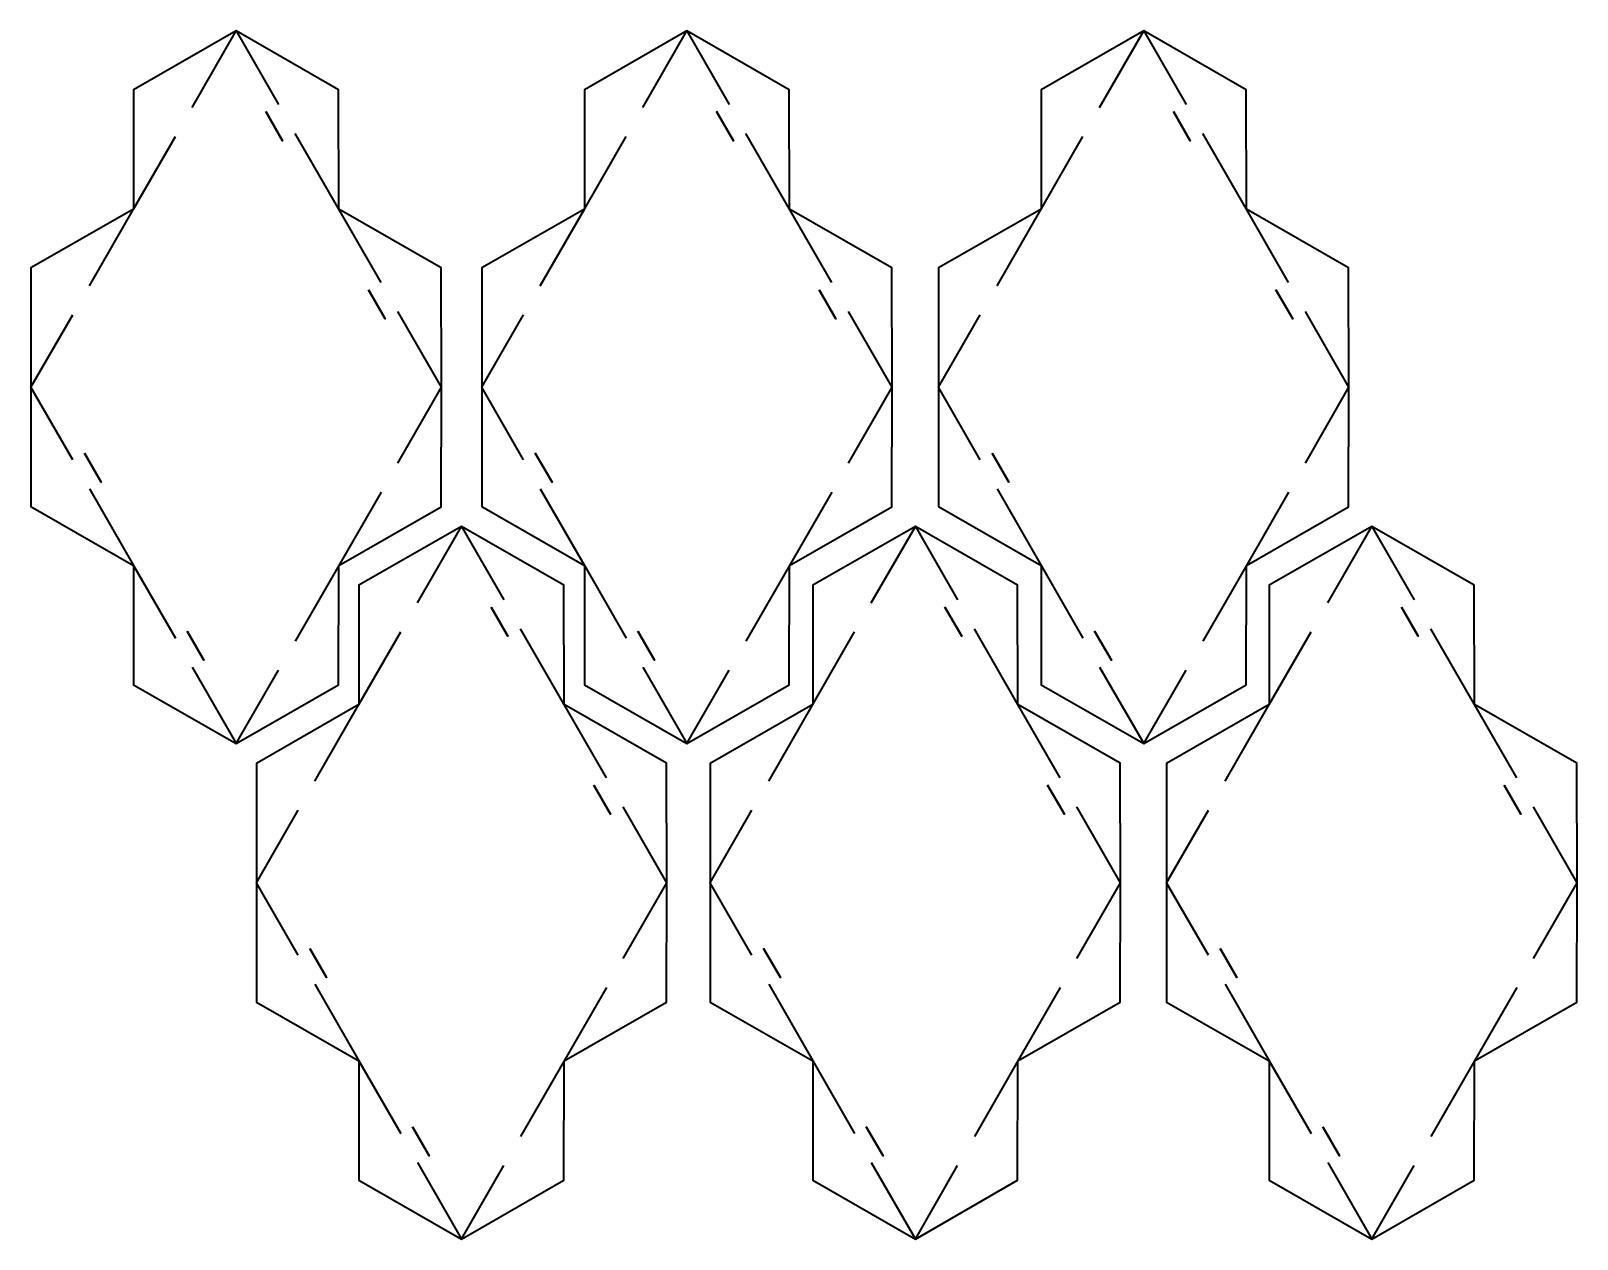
# Model space of a CAD drawing. Header units: inches. Extents: x 3 to 524, y -410 to -3.
import ezdxf

# ---------------------------------------------------------------- set-up
doc = ezdxf.new("R2010")
doc.units = ezdxf.units.IN
doc.header["$MEASUREMENT"] = 0
doc.layers.add('All', color=7, linetype='Continuous')

# ---------------------------------------------------------------- blocks, each defined once
blk = doc.blocks.new('block 2')
at = {"layer": 'All', "color": 7, "lineweight": 35, "true_color": 0xffffff}
blk.add_lwpolyline([(120.85, -87.69), (106.6, -62.94), (91.89, -37.41)], dxfattribs=at)
blk.add_open_spline([(116.59, -90.15), (116.59, -90.15), (122.24, -99.93), (122.24, -99.93), (122.24, -99.93), (116.59, -90.15), (116.59, -90.15)], degree=3, knots=[0, 0, 0, 0, 1, 1, 1, 2, 2, 2, 2], dxfattribs=at)
blk = doc.blocks.new('block 3')
at = {"layer": 'All', "color": 7, "lineweight": 35, "true_color": 0xffffff}
blk.add_lwpolyline([(22.54, -88.75), (37.4, -62.94), (51.5, -38.47)], dxfattribs=at)
blk = doc.blocks.new('block 5')
at = {"layer": 'All', "color": 7, "lineweight": 35, "true_color": 0xffffff}
for points in [[(126.49, -148.53), (141.2, -123), (126.49, -97.47)], [(120.85, -158.31), (106.6, -183.06), (91.89, -208.59)]]:
    blk.add_lwpolyline(points, dxfattribs=at)
blk = doc.blocks.new('block 6')
at = {"layer": 'All', "color": 7, "lineweight": 35, "true_color": 0xffffff}
for points in [[(16.9, -147.47), (2.8, -123), (16.9, -98.53)], [(22.54, -157.25), (37.4, -183.06), (51.5, -207.53)]]:
    blk.add_lwpolyline(points, dxfattribs=at)
for points, knots in [([(37.4, -183.06), (37.4, -183.06), (2.82, -163.21), (2.82, -163.21), (2.82, -163.21), (2.82, -123), (2.82, -123), (2.82, -123), (2.82, -82.79), (2.82, -82.79), (2.82, -82.79), (37.4, -62.94), (37.4, -62.94), (37.4, -62.94), (37.4, -22.69), (37.4, -22.69), (37.4, -22.69), (72, -2.88), (72, -2.88), (72, -2.88), (106.49, -22.69), (106.49, -22.69), (106.49, -22.69), (106.6, -62.94), (106.6, -62.94), (106.6, -62.94), (141.09, -82.75), (141.09, -82.75), (141.09, -82.75), (141.2, -123), (141.2, -123), (141.2, -123), (141.09, -163.25), (141.09, -163.25), (141.09, -163.25), (106.6, -183.06), (106.6, -183.06), (106.6, -183.06), (106.49, -223.31), (106.49, -223.31), (106.49, -223.31), (72, -243.12), (72, -243.12), (72, -243.12), (37.4, -223.31), (37.4, -223.31), (37.4, -223.31), (37.4, -183.06), (37.4, -183.06)], [0, 0, 0, 0, 1, 1, 1, 2, 2, 2, 3, 3, 3, 4, 4, 4, 5, 5, 5, 6, 6, 6, 7, 7, 7, 8, 8, 8, 9, 9, 9, 10, 10, 10, 11, 11, 11, 12, 12, 12, 13, 13, 13, 14, 14, 14, 15, 15, 15, 16, 16, 16, 16]), ([(20.85, -145.19), (20.85, -145.19), (26.49, -154.96), (26.49, -154.96), (26.49, -154.96), (20.85, -145.19), (20.85, -145.19)], [0, 0, 0, 0, 1, 1, 1, 2, 2, 2, 2])]:
    blk.add_open_spline(points, degree=3, knots=knots, dxfattribs=at)
blk = doc.blocks.new('block 4')
at = {"layer": 'All', "color": 7, "lineweight": 35, "true_color": 0xffffff}
blk.add_lwpolyline([(57.14, -217.31), (72, -243.12), (86.25, -218.37)], dxfattribs=at)
blk.add_open_spline([(55.45, -205.25), (55.45, -205.25), (61.09, -215.02), (61.09, -215.02), (61.09, -215.02), (55.45, -205.25), (55.45, -205.25)], degree=3, knots=[0, 0, 0, 0, 1, 1, 1, 2, 2, 2, 2], dxfattribs=at)
at = {"layer": 'All'}
for name in ['block 6', 'block 5']:
    blk.add_blockref(name, (0, 0), dxfattribs=at)
blk = doc.blocks.new('block 7')
at = {"layer": 'All', "color": 7, "lineweight": 35, "true_color": 0xffffff}
blk.add_lwpolyline([(272.85, -87.69), (258.6, -62.94), (243.89, -37.41)], dxfattribs=at)
blk.add_open_spline([(268.59, -90.15), (268.59, -90.15), (274.24, -99.93), (274.24, -99.93), (274.24, -99.93), (268.59, -90.15), (268.59, -90.15)], degree=3, knots=[0, 0, 0, 0, 1, 1, 1, 2, 2, 2, 2], dxfattribs=at)
blk = doc.blocks.new('block 8')
at = {"layer": 'All', "color": 7, "lineweight": 35, "true_color": 0xffffff}
blk.add_lwpolyline([(174.54, -88.75), (189.4, -62.94), (203.5, -38.47)], dxfattribs=at)
blk = doc.blocks.new('block 10')
at = {"layer": 'All', "color": 7, "lineweight": 35, "true_color": 0xffffff}
for points in [[(278.49, -148.53), (293.2, -123), (278.49, -97.47)], [(272.85, -158.31), (258.6, -183.06), (243.89, -208.59)]]:
    blk.add_lwpolyline(points, dxfattribs=at)
blk = doc.blocks.new('block 11')
at = {"layer": 'All', "color": 7, "lineweight": 35, "true_color": 0xffffff}
for points in [[(168.9, -147.47), (154.8, -123), (168.9, -98.53)], [(174.54, -157.25), (189.4, -183.06), (203.5, -207.53)]]:
    blk.add_lwpolyline(points, dxfattribs=at)
for points, knots in [([(189.4, -183.06), (189.4, -183.06), (154.82, -163.21), (154.82, -163.21), (154.82, -163.21), (154.82, -123), (154.82, -123), (154.82, -123), (154.82, -82.79), (154.82, -82.79), (154.82, -82.79), (189.4, -62.94), (189.4, -62.94), (189.4, -62.94), (189.4, -22.69), (189.4, -22.69), (189.4, -22.69), (224, -2.88), (224, -2.88), (224, -2.88), (258.49, -22.69), (258.49, -22.69), (258.49, -22.69), (258.6, -62.94), (258.6, -62.94), (258.6, -62.94), (293.09, -82.75), (293.09, -82.75), (293.09, -82.75), (293.2, -123), (293.2, -123), (293.2, -123), (293.09, -163.25), (293.09, -163.25), (293.09, -163.25), (258.6, -183.06), (258.6, -183.06), (258.6, -183.06), (258.49, -223.31), (258.49, -223.31), (258.49, -223.31), (224, -243.12), (224, -243.12), (224, -243.12), (189.4, -223.31), (189.4, -223.31), (189.4, -223.31), (189.4, -183.06), (189.4, -183.06)], [0, 0, 0, 0, 1, 1, 1, 2, 2, 2, 3, 3, 3, 4, 4, 4, 5, 5, 5, 6, 6, 6, 7, 7, 7, 8, 8, 8, 9, 9, 9, 10, 10, 10, 11, 11, 11, 12, 12, 12, 13, 13, 13, 14, 14, 14, 15, 15, 15, 16, 16, 16, 16]), ([(172.85, -145.19), (172.85, -145.19), (178.49, -154.96), (178.49, -154.96), (178.49, -154.96), (172.85, -145.19), (172.85, -145.19)], [0, 0, 0, 0, 1, 1, 1, 2, 2, 2, 2])]:
    blk.add_open_spline(points, degree=3, knots=knots, dxfattribs=at)
blk = doc.blocks.new('block 9')
at = {"layer": 'All', "color": 7, "lineweight": 35, "true_color": 0xffffff}
blk.add_lwpolyline([(209.14, -217.31), (224, -243.12), (238.25, -218.37)], dxfattribs=at)
blk.add_open_spline([(207.45, -205.25), (207.45, -205.25), (213.09, -215.02), (213.09, -215.02), (213.09, -215.02), (207.45, -205.25), (207.45, -205.25)], degree=3, knots=[0, 0, 0, 0, 1, 1, 1, 2, 2, 2, 2], dxfattribs=at)
at = {"layer": 'All'}
for name in ['block 11', 'block 10']:
    blk.add_blockref(name, (0, 0), dxfattribs=at)
blk = doc.blocks.new('block 12')
at = {"layer": 'All', "color": 7, "lineweight": 35, "true_color": 0xffffff}
blk.add_lwpolyline([(196.85, -254.69), (182.6, -229.94), (167.89, -204.41)], dxfattribs=at)
blk.add_open_spline([(192.59, -257.15), (192.59, -257.15), (198.24, -266.93), (198.24, -266.93), (198.24, -266.93), (192.59, -257.15), (192.59, -257.15)], degree=3, knots=[0, 0, 0, 0, 1, 1, 1, 2, 2, 2, 2], dxfattribs=at)
blk = doc.blocks.new('block 13')
at = {"layer": 'All', "color": 7, "lineweight": 35, "true_color": 0xffffff}
blk.add_lwpolyline([(98.54, -255.75), (113.4, -229.94), (127.5, -205.47)], dxfattribs=at)
blk = doc.blocks.new('block 15')
at = {"layer": 'All', "color": 7, "lineweight": 35, "true_color": 0xffffff}
for points in [[(202.49, -315.53), (217.2, -290), (202.49, -264.47)], [(196.85, -325.31), (182.6, -350.06), (167.89, -375.59)]]:
    blk.add_lwpolyline(points, dxfattribs=at)
blk = doc.blocks.new('block 16')
at = {"layer": 'All', "color": 7, "lineweight": 35, "true_color": 0xffffff}
for points in [[(92.9, -314.47), (78.8, -290), (92.9, -265.53)], [(98.54, -324.25), (113.4, -350.06), (127.5, -374.53)]]:
    blk.add_lwpolyline(points, dxfattribs=at)
for points, knots in [([(113.4, -350.06), (113.4, -350.06), (78.82, -330.21), (78.82, -330.21), (78.82, -330.21), (78.82, -290), (78.82, -290), (78.82, -290), (78.82, -249.79), (78.82, -249.79), (78.82, -249.79), (113.4, -229.94), (113.4, -229.94), (113.4, -229.94), (113.4, -189.69), (113.4, -189.69), (113.4, -189.69), (148, -169.88), (148, -169.88), (148, -169.88), (182.49, -189.69), (182.49, -189.69), (182.49, -189.69), (182.6, -229.94), (182.6, -229.94), (182.6, -229.94), (217.09, -249.75), (217.09, -249.75), (217.09, -249.75), (217.2, -290), (217.2, -290), (217.2, -290), (217.09, -330.25), (217.09, -330.25), (217.09, -330.25), (182.6, -350.06), (182.6, -350.06), (182.6, -350.06), (182.49, -390.31), (182.49, -390.31), (182.49, -390.31), (148, -410.12), (148, -410.12), (148, -410.12), (113.4, -390.31), (113.4, -390.31), (113.4, -390.31), (113.4, -350.06), (113.4, -350.06)], [0, 0, 0, 0, 1, 1, 1, 2, 2, 2, 3, 3, 3, 4, 4, 4, 5, 5, 5, 6, 6, 6, 7, 7, 7, 8, 8, 8, 9, 9, 9, 10, 10, 10, 11, 11, 11, 12, 12, 12, 13, 13, 13, 14, 14, 14, 15, 15, 15, 16, 16, 16, 16]), ([(96.85, -312.19), (96.85, -312.19), (102.49, -321.96), (102.49, -321.96), (102.49, -321.96), (96.85, -312.19), (96.85, -312.19)], [0, 0, 0, 0, 1, 1, 1, 2, 2, 2, 2])]:
    blk.add_open_spline(points, degree=3, knots=knots, dxfattribs=at)
blk = doc.blocks.new('block 14')
at = {"layer": 'All', "color": 7, "lineweight": 35, "true_color": 0xffffff}
blk.add_lwpolyline([(133.14, -384.31), (148, -410.12), (162.25, -385.37)], dxfattribs=at)
blk.add_open_spline([(131.45, -372.25), (131.45, -372.25), (137.09, -382.02), (137.09, -382.02), (137.09, -382.02), (131.45, -372.25), (131.45, -372.25)], degree=3, knots=[0, 0, 0, 0, 1, 1, 1, 2, 2, 2, 2], dxfattribs=at)
at = {"layer": 'All'}
for name in ['block 16', 'block 15']:
    blk.add_blockref(name, (0, 0), dxfattribs=at)
blk = doc.blocks.new('block 17')
at = {"layer": 'All', "color": 7, "lineweight": 35, "true_color": 0xffffff}
blk.add_lwpolyline([(349.85, -254.69), (335.6, -229.94), (320.89, -204.41)], dxfattribs=at)
blk.add_open_spline([(345.59, -257.15), (345.59, -257.15), (351.24, -266.93), (351.24, -266.93), (351.24, -266.93), (345.59, -257.15), (345.59, -257.15)], degree=3, knots=[0, 0, 0, 0, 1, 1, 1, 2, 2, 2, 2], dxfattribs=at)
blk = doc.blocks.new('block 18')
at = {"layer": 'All', "color": 7, "lineweight": 35, "true_color": 0xffffff}
blk.add_lwpolyline([(251.54, -255.75), (266.4, -229.94), (280.5, -205.47)], dxfattribs=at)
blk = doc.blocks.new('block 20')
at = {"layer": 'All', "color": 7, "lineweight": 35, "true_color": 0xffffff}
for points in [[(355.49, -315.53), (370.2, -290), (355.49, -264.47)], [(349.85, -325.31), (335.6, -350.06), (320.89, -375.59)]]:
    blk.add_lwpolyline(points, dxfattribs=at)
blk = doc.blocks.new('block 21')
at = {"layer": 'All', "color": 7, "lineweight": 35, "true_color": 0xffffff}
for points in [[(245.9, -314.47), (231.8, -290), (245.9, -265.53)], [(251.54, -324.25), (266.4, -350.06), (280.5, -374.53)]]:
    blk.add_lwpolyline(points, dxfattribs=at)
for points, knots in [([(266.4, -350.06), (266.4, -350.06), (231.82, -330.21), (231.82, -330.21), (231.82, -330.21), (231.82, -290), (231.82, -290), (231.82, -290), (231.82, -249.79), (231.82, -249.79), (231.82, -249.79), (266.4, -229.94), (266.4, -229.94), (266.4, -229.94), (266.4, -189.69), (266.4, -189.69), (266.4, -189.69), (301, -169.88), (301, -169.88), (301, -169.88), (335.49, -189.69), (335.49, -189.69), (335.49, -189.69), (335.6, -229.94), (335.6, -229.94), (335.6, -229.94), (370.09, -249.75), (370.09, -249.75), (370.09, -249.75), (370.2, -290), (370.2, -290), (370.2, -290), (370.09, -330.25), (370.09, -330.25), (370.09, -330.25), (335.6, -350.06), (335.6, -350.06), (335.6, -350.06), (335.49, -390.31), (335.49, -390.31), (335.49, -390.31), (301, -410.12), (301, -410.12), (301, -410.12), (266.4, -390.31), (266.4, -390.31), (266.4, -390.31), (266.4, -350.06), (266.4, -350.06)], [0, 0, 0, 0, 1, 1, 1, 2, 2, 2, 3, 3, 3, 4, 4, 4, 5, 5, 5, 6, 6, 6, 7, 7, 7, 8, 8, 8, 9, 9, 9, 10, 10, 10, 11, 11, 11, 12, 12, 12, 13, 13, 13, 14, 14, 14, 15, 15, 15, 16, 16, 16, 16]), ([(249.85, -312.19), (249.85, -312.19), (255.49, -321.96), (255.49, -321.96), (255.49, -321.96), (249.85, -312.19), (249.85, -312.19)], [0, 0, 0, 0, 1, 1, 1, 2, 2, 2, 2])]:
    blk.add_open_spline(points, degree=3, knots=knots, dxfattribs=at)
blk = doc.blocks.new('block 19')
at = {"layer": 'All', "color": 7, "lineweight": 35, "true_color": 0xffffff}
blk.add_lwpolyline([(286.14, -384.31), (301, -410.12), (315.25, -385.37)], dxfattribs=at)
blk.add_open_spline([(284.45, -372.25), (284.45, -372.25), (290.09, -382.02), (290.09, -382.02), (290.09, -382.02), (284.45, -372.25), (284.45, -372.25)], degree=3, knots=[0, 0, 0, 0, 1, 1, 1, 2, 2, 2, 2], dxfattribs=at)
at = {"layer": 'All'}
for name in ['block 21', 'block 20']:
    blk.add_blockref(name, (0, 0), dxfattribs=at)
blk = doc.blocks.new('block 22')
at = {"layer": 'All', "color": 7, "lineweight": 35, "true_color": 0xffffff}
blk.add_lwpolyline([(426.85, -87.69), (412.6, -62.94), (397.89, -37.41)], dxfattribs=at)
blk.add_open_spline([(422.59, -90.15), (422.59, -90.15), (428.24, -99.93), (428.24, -99.93), (428.24, -99.93), (422.59, -90.15), (422.59, -90.15)], degree=3, knots=[0, 0, 0, 0, 1, 1, 1, 2, 2, 2, 2], dxfattribs=at)
blk = doc.blocks.new('block 23')
at = {"layer": 'All', "color": 7, "lineweight": 35, "true_color": 0xffffff}
blk.add_lwpolyline([(328.54, -88.75), (343.4, -62.94), (357.5, -38.47)], dxfattribs=at)
blk = doc.blocks.new('block 25')
at = {"layer": 'All', "color": 7, "lineweight": 35, "true_color": 0xffffff}
for points in [[(432.49, -148.53), (447.2, -123), (432.49, -97.47)], [(426.85, -158.31), (412.6, -183.06), (397.89, -208.59)]]:
    blk.add_lwpolyline(points, dxfattribs=at)
blk = doc.blocks.new('block 26')
at = {"layer": 'All', "color": 7, "lineweight": 35, "true_color": 0xffffff}
for points in [[(322.9, -147.47), (308.8, -123), (322.9, -98.53)], [(328.54, -157.25), (343.4, -183.06), (357.5, -207.53)]]:
    blk.add_lwpolyline(points, dxfattribs=at)
for points, knots in [([(343.4, -183.06), (343.4, -183.06), (308.82, -163.21), (308.82, -163.21), (308.82, -163.21), (308.82, -123), (308.82, -123), (308.82, -123), (308.82, -82.79), (308.82, -82.79), (308.82, -82.79), (343.4, -62.94), (343.4, -62.94), (343.4, -62.94), (343.4, -22.69), (343.4, -22.69), (343.4, -22.69), (378, -2.88), (378, -2.88), (378, -2.88), (412.49, -22.69), (412.49, -22.69), (412.49, -22.69), (412.6, -62.94), (412.6, -62.94), (412.6, -62.94), (447.09, -82.75), (447.09, -82.75), (447.09, -82.75), (447.2, -123), (447.2, -123), (447.2, -123), (447.09, -163.25), (447.09, -163.25), (447.09, -163.25), (412.6, -183.06), (412.6, -183.06), (412.6, -183.06), (412.49, -223.31), (412.49, -223.31), (412.49, -223.31), (378, -243.12), (378, -243.12), (378, -243.12), (343.4, -223.31), (343.4, -223.31), (343.4, -223.31), (343.4, -183.06), (343.4, -183.06)], [0, 0, 0, 0, 1, 1, 1, 2, 2, 2, 3, 3, 3, 4, 4, 4, 5, 5, 5, 6, 6, 6, 7, 7, 7, 8, 8, 8, 9, 9, 9, 10, 10, 10, 11, 11, 11, 12, 12, 12, 13, 13, 13, 14, 14, 14, 15, 15, 15, 16, 16, 16, 16]), ([(326.85, -145.19), (326.85, -145.19), (332.49, -154.96), (332.49, -154.96), (332.49, -154.96), (326.85, -145.19), (326.85, -145.19)], [0, 0, 0, 0, 1, 1, 1, 2, 2, 2, 2])]:
    blk.add_open_spline(points, degree=3, knots=knots, dxfattribs=at)
blk = doc.blocks.new('block 24')
at = {"layer": 'All', "color": 7, "lineweight": 35, "true_color": 0xffffff}
blk.add_lwpolyline([(363.14, -217.31), (378, -243.12), (392.25, -218.37)], dxfattribs=at)
blk.add_open_spline([(361.45, -205.25), (361.45, -205.25), (367.09, -215.02), (367.09, -215.02), (367.09, -215.02), (361.45, -205.25), (361.45, -205.25)], degree=3, knots=[0, 0, 0, 0, 1, 1, 1, 2, 2, 2, 2], dxfattribs=at)
at = {"layer": 'All'}
for name in ['block 26', 'block 25']:
    blk.add_blockref(name, (0, 0), dxfattribs=at)
blk = doc.blocks.new('block 27')
at = {"layer": 'All', "color": 7, "lineweight": 35, "true_color": 0xffffff}
blk.add_lwpolyline([(503.75, -254.69), (489.51, -229.94), (474.8, -204.41)], dxfattribs=at)
blk.add_open_spline([(499.5, -257.15), (499.5, -257.15), (505.14, -266.93), (505.14, -266.93), (505.14, -266.93), (499.5, -257.15), (499.5, -257.15)], degree=3, knots=[0, 0, 0, 0, 1, 1, 1, 2, 2, 2, 2], dxfattribs=at)
blk = doc.blocks.new('block 28')
at = {"layer": 'All', "color": 7, "lineweight": 35, "true_color": 0xffffff}
blk.add_lwpolyline([(405.45, -255.75), (420.31, -229.94), (434.4, -205.47)], dxfattribs=at)
blk = doc.blocks.new('block 30')
at = {"layer": 'All', "color": 7, "lineweight": 35, "true_color": 0xffffff}
for points in [[(509.4, -315.53), (524.11, -290), (509.4, -264.47)], [(503.75, -325.31), (489.51, -350.06), (474.8, -375.59)]]:
    blk.add_lwpolyline(points, dxfattribs=at)
blk = doc.blocks.new('block 31')
at = {"layer": 'All', "color": 7, "lineweight": 35, "true_color": 0xffffff}
for points in [[(399.8, -314.47), (385.71, -290), (399.8, -265.53)], [(405.45, -324.25), (420.31, -350.06), (434.4, -374.53)]]:
    blk.add_lwpolyline(points, dxfattribs=at)
for points, knots in [([(420.31, -350.06), (420.31, -350.06), (385.72, -330.21), (385.72, -330.21), (385.72, -330.21), (385.72, -290), (385.72, -290), (385.72, -290), (385.72, -249.79), (385.72, -249.79), (385.72, -249.79), (420.31, -229.94), (420.31, -229.94), (420.31, -229.94), (420.31, -189.69), (420.31, -189.69), (420.31, -189.69), (454.91, -169.88), (454.91, -169.88), (454.91, -169.88), (489.4, -189.69), (489.4, -189.69), (489.4, -189.69), (489.51, -229.94), (489.51, -229.94), (489.51, -229.94), (524, -249.75), (524, -249.75), (524, -249.75), (524.11, -290), (524.11, -290), (524.11, -290), (524, -330.25), (524, -330.25), (524, -330.25), (489.51, -350.06), (489.51, -350.06), (489.51, -350.06), (489.4, -390.31), (489.4, -390.31), (489.4, -390.31), (454.91, -410.12), (454.91, -410.12), (454.91, -410.12), (420.31, -390.31), (420.31, -390.31), (420.31, -390.31), (420.31, -350.06), (420.31, -350.06)], [0, 0, 0, 0, 1, 1, 1, 2, 2, 2, 3, 3, 3, 4, 4, 4, 5, 5, 5, 6, 6, 6, 7, 7, 7, 8, 8, 8, 9, 9, 9, 10, 10, 10, 11, 11, 11, 12, 12, 12, 13, 13, 13, 14, 14, 14, 15, 15, 15, 16, 16, 16, 16]), ([(403.75, -312.19), (403.75, -312.19), (409.4, -321.96), (409.4, -321.96), (409.4, -321.96), (403.75, -312.19), (403.75, -312.19)], [0, 0, 0, 0, 1, 1, 1, 2, 2, 2, 2])]:
    blk.add_open_spline(points, degree=3, knots=knots, dxfattribs=at)
blk = doc.blocks.new('block 29')
at = {"layer": 'All', "color": 7, "lineweight": 35, "true_color": 0xffffff}
blk.add_lwpolyline([(440.05, -384.31), (454.91, -410.12), (469.15, -385.37)], dxfattribs=at)
blk.add_open_spline([(438.35, -372.25), (438.35, -372.25), (444, -382.02), (444, -382.02), (444, -382.02), (438.35, -372.25), (438.35, -372.25)], degree=3, knots=[0, 0, 0, 0, 1, 1, 1, 2, 2, 2, 2], dxfattribs=at)
at = {"layer": 'All'}
for name in ['block 31', 'block 30']:
    blk.add_blockref(name, (0, 0), dxfattribs=at)

msp = doc.modelspace()

# ---------------------------------------------------------------- linework, layer by layer
at = {"layer": 'All', "color": 7, "lineweight": 35, "true_color": 0xffffff}
for points in [[(57.14, -28.69), (72, -2.88), (86.25, -27.63)], [(209.14, -28.69), (224, -2.88), (238.25, -27.63)], [(363.14, -28.69), (378, -2.88), (392.25, -27.63)], [(133.14, -195.69), (148, -169.88), (162.25, -194.63)], [(286.14, -195.69), (301, -169.88), (315.25, -194.63)], [(440.05, -195.69), (454.91, -169.88), (469.15, -194.63)]]:
    msp.add_lwpolyline(points, dxfattribs=at)
for points in [[(81.99, -30.09), (81.99, -30.09), (87.64, -39.87), (87.64, -39.87), (87.64, -39.87), (81.99, -30.09), (81.99, -30.09)], [(233.99, -30.09), (233.99, -30.09), (239.64, -39.87), (239.64, -39.87), (239.64, -39.87), (233.99, -30.09), (233.99, -30.09)], [(387.99, -30.09), (387.99, -30.09), (393.64, -39.87), (393.64, -39.87), (393.64, -39.87), (387.99, -30.09), (387.99, -30.09)], [(157.99, -197.09), (157.99, -197.09), (163.64, -206.87), (163.64, -206.87), (163.64, -206.87), (157.99, -197.09), (157.99, -197.09)], [(310.99, -197.09), (310.99, -197.09), (316.64, -206.87), (316.64, -206.87), (316.64, -206.87), (310.99, -197.09), (310.99, -197.09)], [(464.9, -197.09), (464.9, -197.09), (470.54, -206.87), (470.54, -206.87), (470.54, -206.87), (464.9, -197.09), (464.9, -197.09)]]:
    msp.add_open_spline(points, degree=3, knots=[0, 0, 0, 0, 1, 1, 1, 2, 2, 2, 2], dxfattribs=at)

# ---------------------------------------------------------------- block references
at = {"layer": 'All'}
for name in ['block 4', 'block 9', 'block 24', 'block 3', 'block 2', 'block 8', 'block 7', 'block 23', 'block 22', 'block 14', 'block 19', 'block 29', 'block 13', 'block 12', 'block 18', 'block 17', 'block 28', 'block 27']:
    msp.add_blockref(name, (0, 0), dxfattribs=at)

doc.saveas('drawing.dxf')
